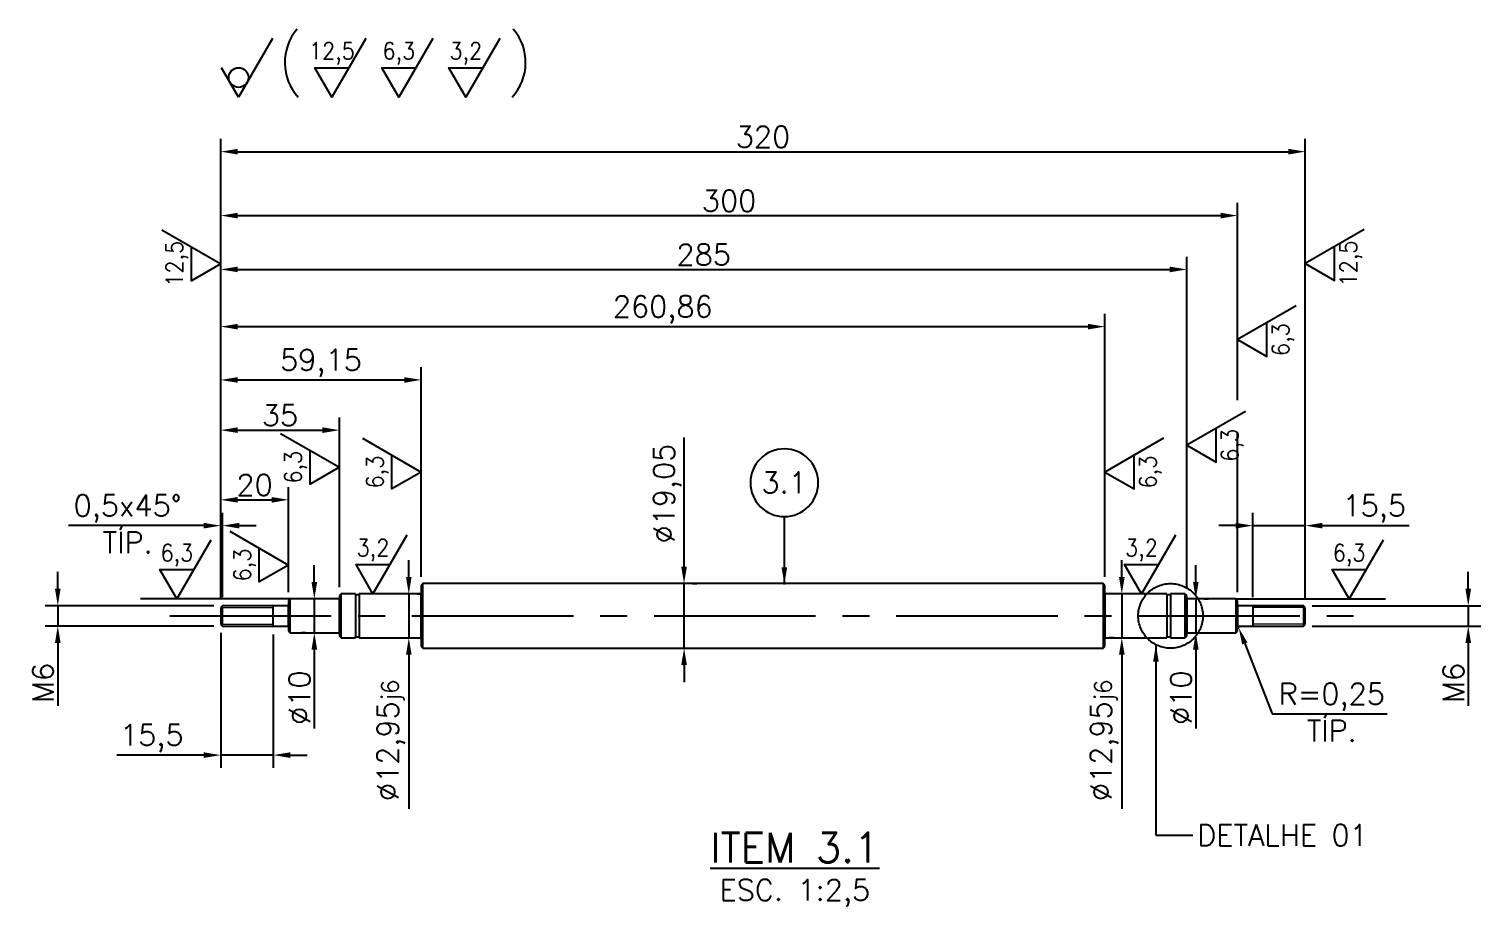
# Model space of a CAD drawing. Header units: metres. Extents: x 0 to 2102, y 0 to 1485.
# Drawn here: x 1098.5 to 1526.9, y 911 to 1170.1 of the extents above; entities that cross this region are included whole.
import ezdxf
from ezdxf.enums import TextEntityAlignment as Align

# ---------------------------------------------------------------- set-up
doc = ezdxf.new("R2010")
doc.units = ezdxf.units.M
doc.header["$LTSCALE"] = 2.5
doc.linetypes.add('CENTER2', pattern=[28.575, 19.05, -3.175, 3.175, -3.175])
doc.linetypes.add('PHANTOM', pattern=[63.5, 31.75, -6.35, 6.35, -6.35, 6.35, -6.35])
for name, color, linetype in [('GSB', 7, 'Continuous'), ('MR80', 3, 'Continuous'), ('SC1', 7, 'CENTER2'), ('SDM', 7, 'Continuous'), ('SL4', 4, 'Continuous'), ('SRE', 2, 'PHANTOM')]:
    doc.layers.add(name, color=color, linetype=linetype)
doc.styles.add('R100', font='simplex.shx', dxfattribs={"height": 2.5})
doc.styles.add('R140', font='simplex.shx', dxfattribs={"height": 3.5})
doc.styles.add('R80', font='simplex.shx', dxfattribs={"height": 2})
doc.styles.add('ROMANS', font='ROMANS.SHX')
doc.dimstyles.new('2.5___1-2.5', dxfattribs={"dimscale": 2.5, "dimtxt": 2.5, "dimasz": 2, "dimexe": 1.5, "dimexo": 1, "dimgap": 0.5, "dimtad": 1, "dimzin": 12, "dimtxsty": 'ROMANS', "dimcen": 0, "dimclrd": 256, "dimclre": 256, "dimclrt": 3, "dimazin": 3, "dimtfac": 1, "dimtmove": 0, "dimatfit": 0, "dimfxl": 1, "dimlwd": -1, "dimlwe": -1, "dimarcsym": 0})
doc.dimstyles.new('2.5___1-2.5$4', dxfattribs={"dimscale": 2.5, "dimtxt": 2.5, "dimasz": 2, "dimexe": 1.5, "dimexo": 1, "dimgap": 0.5, "dimtad": 1, "dimtoh": 1, "dimzin": 12, "dimtxsty": 'ROMANS', "dimcen": 0, "dimclrd": 256, "dimclre": 256, "dimclrt": 3, "dimazin": 3, "dimtfac": 1, "dimtmove": 0, "dimatfit": 0, "dimfxl": 1, "dimlwd": -1, "dimlwe": -1, "dimarcsym": 0})

# ---------------------------------------------------------------- blocks, each defined once
blk = doc.blocks.new('*D84')
at = {"layer": 'Defpoints', "color": 0, "transparency": 16777216}
for p in [(1175.1, 1031.13), (1155.1, 999.33), (1175.1, 1001.38)]:
    blk.add_point(p, dxfattribs=at)
at = {"layer": 'SDM', "transparency": 16777216}
for p, q in [((1155.1, 1001.83), (1155.1, 1034.88)), ((1175.1, 1003.88), (1175.1, 1034.88)), ((1160.1, 1031.13), (1170.1, 1031.13))]:
    blk.add_line(p, q, dxfattribs=at)
for points in [[(1160.1, 1031.96), (1160.1, 1030.29), (1155.1, 1031.13)], [(1170.1, 1031.96), (1170.1, 1030.29), (1175.1, 1031.13)]]:
    blk.add_solid(points, dxfattribs=at)
at = {"layer": 'SDM', "color": 3, "transparency": 16777216, "insert": (1165.1, 1035.5), "char_height": 6.25, "attachment_point": 5, "style": 'ROMANS'}
blk.add_mtext('20', dxfattribs=at)
blk = doc.blocks.new('*D85')
at = {"layer": 'Defpoints', "color": 0, "transparency": 16777216}
for p in [(1190.1, 1051.69), (1190.1, 1002.86), (1155.1, 999.33)]:
    blk.add_point(p, dxfattribs=at)
at = {"layer": 'SDM', "transparency": 16777216}
for p, q in [((1155.1, 1001.83), (1155.1, 1055.44)), ((1190.1, 1005.36), (1190.1, 1055.44)), ((1160.1, 1051.69), (1185.1, 1051.69))]:
    blk.add_line(p, q, dxfattribs=at)
for points in [[(1160.1, 1052.53), (1160.1, 1050.86), (1155.1, 1051.69)], [(1185.1, 1052.53), (1185.1, 1050.86), (1190.1, 1051.69)]]:
    blk.add_solid(points, dxfattribs=at)
at = {"layer": 'SDM', "color": 3, "transparency": 16777216, "insert": (1172.6, 1056.07), "char_height": 6.25, "attachment_point": 5, "style": 'ROMANS'}
blk.add_mtext('35', dxfattribs=at)
blk = doc.blocks.new('*D86')
at = {"layer": 'Defpoints', "color": 0, "transparency": 16777216}
for p in [(1214.24, 1066.51), (1214.24, 1005.91), (1155.1, 999.33)]:
    blk.add_point(p, dxfattribs=at)
at = {"layer": 'SDM', "transparency": 16777216}
for p, q in [((1155.1, 1001.83), (1155.1, 1070.26)), ((1214.24, 1008.41), (1214.24, 1070.26)), ((1160.1, 1066.51), (1209.24, 1066.51))]:
    blk.add_line(p, q, dxfattribs=at)
for points in [[(1160.1, 1067.34), (1160.1, 1065.67), (1155.1, 1066.51)], [(1209.24, 1067.34), (1209.24, 1065.67), (1214.24, 1066.51)]]:
    blk.add_solid(points, dxfattribs=at)
at = {"layer": 'SDM', "color": 3, "transparency": 16777216, "insert": (1184.67, 1071.48), "char_height": 6.25, "attachment_point": 5, "style": 'ROMANS'}
blk.add_mtext('59,15', dxfattribs=at)
blk = doc.blocks.new('*D87')
at = {"layer": 'Defpoints', "color": 0, "transparency": 16777216}
for p in [(1415.95, 1082.24), (1415.95, 1005.91), (1155.1, 999.33)]:
    blk.add_point(p, dxfattribs=at)
at = {"layer": 'SDM', "transparency": 16777216}
for p, q in [((1155.1, 1001.83), (1155.1, 1085.99)), ((1415.95, 1008.41), (1415.95, 1085.99)), ((1160.1, 1082.24), (1410.95, 1082.24))]:
    blk.add_line(p, q, dxfattribs=at)
for points in [[(1160.1, 1083.07), (1160.1, 1081.41), (1155.1, 1082.24)], [(1410.95, 1083.07), (1410.95, 1081.41), (1415.95, 1082.24)]]:
    blk.add_solid(points, dxfattribs=at)
at = {"layer": 'SDM', "color": 3, "transparency": 16777216, "insert": (1285.53, 1087.21), "char_height": 6.25, "attachment_point": 5, "style": 'ROMANS'}
blk.add_mtext('260,86', dxfattribs=at)
blk = doc.blocks.new('*D88')
at = {"layer": 'Defpoints', "color": 0, "transparency": 16777216}
for p in [(1440.1, 1099.12), (1440.1, 1002.86), (1155.1, 999.33)]:
    blk.add_point(p, dxfattribs=at)
at = {"layer": 'SDM', "transparency": 16777216}
for p, q in [((1155.1, 1001.83), (1155.1, 1102.87)), ((1440.1, 1005.36), (1440.1, 1102.87)), ((1160.1, 1099.12), (1435.1, 1099.12))]:
    blk.add_line(p, q, dxfattribs=at)
for points in [[(1160.1, 1099.95), (1160.1, 1098.29), (1155.1, 1099.12)], [(1435.1, 1099.95), (1435.1, 1098.29), (1440.1, 1099.12)]]:
    blk.add_solid(points, dxfattribs=at)
at = {"layer": 'SDM', "color": 3, "transparency": 16777216, "insert": (1297.6, 1103.49), "char_height": 6.25, "attachment_point": 5, "style": 'ROMANS'}
blk.add_mtext('285', dxfattribs=at)
blk = doc.blocks.new('*D89')
at = {"layer": 'Defpoints', "color": 0, "transparency": 16777216}
for p in [(1455.1, 1115.01), (1155.1, 999.33), (1455.1, 1001.38)]:
    blk.add_point(p, dxfattribs=at)
at = {"layer": 'SDM', "transparency": 16777216}
for p, q in [((1155.1, 1001.83), (1155.1, 1118.76)), ((1455.1, 1060.57), (1455.1, 1118.76)), ((1160.1, 1115.01), (1450.1, 1115.01)), ((1455.1, 1003.88), (1455.1, 1051.19))]:
    blk.add_line(p, q, dxfattribs=at)
for points in [[(1160.1, 1115.84), (1160.1, 1114.17), (1155.1, 1115.01)], [(1450.1, 1115.84), (1450.1, 1114.17), (1455.1, 1115.01)]]:
    blk.add_solid(points, dxfattribs=at)
at = {"layer": 'SDM', "color": 3, "transparency": 16777216, "insert": (1305.1, 1119.38), "char_height": 6.25, "attachment_point": 5, "style": 'ROMANS'}
blk.add_mtext('300', dxfattribs=at)
blk = doc.blocks.new('*D90')
at = {"layer": 'Defpoints', "color": 0, "transparency": 16777216}
for p in [(1475.1, 1133.87), (1155.1, 999.33), (1475.1, 999.38)]:
    blk.add_point(p, dxfattribs=at)
at = {"layer": 'SDM', "transparency": 16777216}
for p, q in [((1155.1, 1001.83), (1155.1, 1137.62)), ((1475.1, 1001.88), (1475.1, 1137.62)), ((1160.1, 1133.87), (1470.1, 1133.87))]:
    blk.add_line(p, q, dxfattribs=at)
for points in [[(1160.1, 1134.7), (1160.1, 1133.04), (1155.1, 1133.87)], [(1470.1, 1134.7), (1470.1, 1133.04), (1475.1, 1133.87)]]:
    blk.add_solid(points, dxfattribs=at)
at = {"layer": 'SDM', "color": 3, "transparency": 16777216, "insert": (1315.1, 1138.25), "char_height": 6.25, "attachment_point": 5, "style": 'ROMANS'}
blk.add_mtext('320', dxfattribs=at)
blk = doc.blocks.new('*D91')
at = {"layer": 'Defpoints', "color": 0, "transparency": 16777216}
for p in [(1155.1, 994.38), (1170.6, 993.88), (1155.1, 955.79)]:
    blk.add_point(p, dxfattribs=at)
at = {"layer": 'SDM', "transparency": 16777216}
for p, q in [((1155.1, 991.88), (1155.1, 952.04)), ((1170.6, 991.38), (1170.6, 952.04)), ((1150.1, 955.79), (1124.45, 955.79)), ((1170.6, 955.79), (1155.1, 955.79)), ((1175.6, 955.79), (1180.6, 955.79))]:
    blk.add_line(p, q, dxfattribs=at)
for points in [[(1150.1, 956.62), (1150.1, 954.96), (1155.1, 955.79)], [(1175.6, 956.62), (1175.6, 954.96), (1170.6, 955.79)]]:
    blk.add_solid(points, dxfattribs=at)
at = {"layer": 'SDM', "color": 3, "transparency": 16777216, "insert": (1134.77, 960.76), "char_height": 6.25, "attachment_point": 5, "style": 'ROMANS'}
blk.add_mtext('15,5', dxfattribs=at)
blk = doc.blocks.new('*D92')
at = {"layer": 'Defpoints', "color": 0, "transparency": 16777216}
for p in [(1155.6, 999.88), (1107.03, 993.88), (1155.6, 993.88)]:
    blk.add_point(p, dxfattribs=at)
at = {"layer": 'SDM', "transparency": 16777216}
for p, q in [((1107.03, 1004.88), (1107.03, 1009.88)), ((1153.1, 999.88), (1103.28, 999.88)), ((1107.03, 999.88), (1107.03, 993.88)), ((1153.1, 993.88), (1103.28, 993.88)), ((1107.03, 988.88), (1107.03, 970.37))]:
    blk.add_line(p, q, dxfattribs=at)
for points in [[(1106.19, 1004.88), (1107.86, 1004.88), (1107.03, 999.88)], [(1106.19, 988.88), (1107.86, 988.88), (1107.03, 993.88)]]:
    blk.add_solid(points, dxfattribs=at)
at = {"layer": 'SDM', "color": 3, "transparency": 16777216, "insert": (1102.65, 977.13), "char_height": 6.25, "attachment_point": 5, "rotation": 90, "style": 'ROMANS'}
blk.add_mtext('M6', dxfattribs=at)
blk = doc.blocks.new('*D93')
at = {"layer": 'Defpoints', "color": 0, "transparency": 16777216}
for p in [(1475.1, 1023.51), (1459.6, 999.88), (1475.1, 999.38)]:
    blk.add_point(p, dxfattribs=at)
at = {"layer": 'SDM', "transparency": 16777216}
for p, q in [((1459.6, 1002.38), (1459.6, 1027.26)), ((1475.1, 1001.88), (1475.1, 1027.26)), ((1454.6, 1023.51), (1449.6, 1023.51)), ((1459.6, 1023.51), (1475.1, 1023.51)), ((1480.1, 1023.51), (1505.75, 1023.51))]:
    blk.add_line(p, q, dxfattribs=at)
for points in [[(1454.6, 1024.34), (1454.6, 1022.68), (1459.6, 1023.51)], [(1480.1, 1024.34), (1480.1, 1022.68), (1475.1, 1023.51)]]:
    blk.add_solid(points, dxfattribs=at)
at = {"layer": 'SDM', "color": 3, "transparency": 16777216, "insert": (1495.43, 1028.48), "char_height": 6.25, "attachment_point": 5, "style": 'ROMANS'}
blk.add_mtext('15,5', dxfattribs=at)
blk = doc.blocks.new('*D94')
at = {"layer": 'Defpoints', "color": 0, "transparency": 16777216}
for p in [(1474.6, 999.88), (1474.6, 993.88), (1523.17, 993.88)]:
    blk.add_point(p, dxfattribs=at)
at = {"layer": 'SDM', "transparency": 16777216}
for p, q in [((1523.17, 1004.88), (1523.17, 1009.88)), ((1477.1, 999.88), (1526.92, 999.88)), ((1523.17, 999.88), (1523.17, 993.88)), ((1477.1, 993.88), (1526.92, 993.88)), ((1523.17, 988.88), (1523.17, 970.37))]:
    blk.add_line(p, q, dxfattribs=at)
for points in [[(1522.34, 1004.88), (1524.01, 1004.88), (1523.17, 999.88)], [(1522.34, 988.88), (1524.01, 988.88), (1523.17, 993.88)]]:
    blk.add_solid(points, dxfattribs=at)
at = {"layer": 'SDM', "color": 3, "transparency": 16777216, "insert": (1518.8, 977.13), "char_height": 6.25, "attachment_point": 5, "rotation": 90, "style": 'ROMANS'}
blk.add_mtext('M6', dxfattribs=at)
blk = doc.blocks.new('*D95')
at = {"layer": 'Defpoints', "color": 0, "transparency": 16777216}
for p in [(1291.81, 1006.41), (1291.81, 1006.41), (1291.81, 987.36)]:
    blk.add_point(p, dxfattribs=at)
at = {"layer": 'SDM', "transparency": 16777216}
for p, q in [((1291.81, 1011.41), (1291.81, 1049.56)), ((1291.81, 987.36), (1291.81, 1006.41)), ((1294.31, 1006.41), (1295.56, 1006.41)), ((1294.31, 987.36), (1295.56, 987.36)), ((1291.81, 982.36), (1291.81, 977.36))]:
    blk.add_line(p, q, dxfattribs=at)
for points in [[(1290.97, 1011.41), (1292.64, 1011.41), (1291.81, 1006.41)], [(1290.97, 982.36), (1292.64, 982.36), (1291.81, 987.36)]]:
    blk.add_solid(points, dxfattribs=at)
at = {"layer": 'SDM', "color": 3, "transparency": 16777216, "insert": (1286.84, 1032.98), "char_height": 6.25, "attachment_point": 5, "rotation": 90, "style": 'ROMANS'}
blk.add_mtext('%%C19,05', dxfattribs=at)
blk = doc.blocks.new('ITEM')
at = {"layer": 'GSB'}
blk.add_circle((0, 0), 4, dxfattribs=at)
blk = doc.blocks.new('*D96')
at = {"layer": 'Defpoints', "color": 0, "transparency": 16777216}
for p in [(1210.59, 1003.36), (1210.59, 1003.36), (1210.59, 990.41)]:
    blk.add_point(p, dxfattribs=at)
at = {"layer": 'SDM', "transparency": 16777216}
for p, q in [((1210.59, 1008.36), (1210.59, 1013.36)), ((1210.59, 1003.36), (1210.59, 990.41)), ((1213.09, 1003.36), (1214.34, 1003.36)), ((1213.09, 990.41), (1214.34, 990.41)), ((1210.59, 985.41), (1210.59, 939.93))]:
    blk.add_line(p, q, dxfattribs=at)
for points in [[(1209.76, 1008.36), (1211.43, 1008.36), (1210.59, 1003.36)], [(1209.76, 985.41), (1211.43, 985.41), (1210.59, 990.41)]]:
    blk.add_solid(points, dxfattribs=at)
at = {"layer": 'SDM', "color": 3, "transparency": 16777216, "insert": (1205.38, 960.17), "char_height": 6.25, "attachment_point": 5, "rotation": 90, "style": 'ROMANS'}
blk.add_mtext('%%C12,95{\\H0.8x;\\C2;j6}', dxfattribs=at)
blk = doc.blocks.new('*D97')
at = {"layer": 'Defpoints', "color": 0, "transparency": 16777216}
for p in [(1420.96, 1003.36), (1420.96, 1003.36), (1420.96, 990.41)]:
    blk.add_point(p, dxfattribs=at)
at = {"layer": 'SDM', "transparency": 16777216}
for p, q in [((1420.96, 1008.36), (1420.96, 1013.36)), ((1418.46, 1003.36), (1417.21, 1003.36)), ((1420.96, 1003.36), (1420.96, 990.41)), ((1418.46, 990.41), (1417.21, 990.41)), ((1420.96, 985.41), (1420.96, 939.93))]:
    blk.add_line(p, q, dxfattribs=at)
for points in [[(1420.13, 1008.36), (1421.8, 1008.36), (1420.96, 1003.36)], [(1420.13, 985.41), (1421.8, 985.41), (1420.96, 990.41)]]:
    blk.add_solid(points, dxfattribs=at)
at = {"layer": 'SDM', "color": 3, "transparency": 16777216, "insert": (1415.76, 960.17), "char_height": 6.25, "attachment_point": 5, "rotation": 90, "style": 'ROMANS'}
blk.add_mtext('%%C12,95{\\H0.8x;\\C2;j6}', dxfattribs=at)
blk = doc.blocks.new('ROUGHNESS (INDICATION)')
blk.add_lwpolyline([(4, 6.93), (0, 0), (-2, 3.46), (2, 3.46)])
at = {"layer": 'MR80', "style": 'R80', "width": 0.9}
blk.add_attdef('ROUGHNESS', text='', height=2, dxfattribs=at).set_placement((0, 5.46), align=Align.MIDDLE_CENTER)
blk = doc.blocks.new('*D98')
at = {"layer": 'Defpoints', "color": 0, "transparency": 16777216}
for p in [(1155.1, 1023.51), (1155.1, 999.38), (1155.6, 999.88)]:
    blk.add_point(p, dxfattribs=at)
at = {"layer": 'SDM', "transparency": 16777216}
for p, q in [((1155.1, 1001.88), (1155.1, 1027.26)), ((1155.6, 1002.38), (1155.6, 1027.26)), ((1150.1, 1023.51), (1110.16, 1023.51)), ((1155.6, 1023.51), (1155.1, 1023.51)), ((1160.6, 1023.51), (1165.6, 1023.51))]:
    blk.add_line(p, q, dxfattribs=at)
for points in [[(1150.1, 1024.34), (1150.1, 1022.68), (1155.1, 1023.51)], [(1160.6, 1024.34), (1160.6, 1022.68), (1155.6, 1023.51)]]:
    blk.add_solid(points, dxfattribs=at)
at = {"layer": 'SDM', "color": 3, "transparency": 16777216, "char_height": 6.25, "attachment_point": 5, "style": 'ROMANS'}
for s, insert in [('0,5x45%%D', (1127.63, 1028.48)), ('TÍP.', (1127.63, 1018.54))]:
    blk.add_mtext(s, dxfattribs=dict(at, insert=insert))
blk = doc.blocks.new('*D99')
at = {"layer": 'Defpoints', "color": 0, "transparency": 16777216}
for p in [(1455.35, 993.63), (1455.44, 993.4)]:
    blk.add_point(p, dxfattribs=at)
at = {"layer": 'SDM', "transparency": 16777216}
for p, q in [((1455.35, 993.63), (1455.44, 993.4)), ((1457.24, 988.74), (1465.29, 967.94)), ((1465.29, 967.94), (1499.28, 967.94))]:
    blk.add_line(p, q, dxfattribs=at)
blk.add_arc((1455.35, 993.63), 0.25, 180, 291.1529, dxfattribs=at)
blk.add_solid([(1458.02, 989.04), (1456.47, 988.44), (1455.44, 993.4)], dxfattribs=at)
at = {"layer": 'SDM', "color": 3, "transparency": 16777216, "char_height": 6.25, "attachment_point": 5, "style": 'ROMANS'}
for s, insert in [('R=0,25', (1482.91, 972.91)), ('TÍP.', (1482.91, 962.97))]:
    blk.add_mtext(s, dxfattribs=dict(at, insert=insert))
blk = doc.blocks.new('*D100')
at = {"layer": 'Defpoints', "color": 0, "transparency": 16777216}
for p in [(1442.79, 1001.88), (1442.79, 991.88), (1442.79, 991.88)]:
    blk.add_point(p, dxfattribs=at)
at = {"layer": 'SDM', "transparency": 16777216}
for p, q in [((1442.79, 1006.88), (1442.79, 1011.88)), ((1442.79, 1001.88), (1442.79, 991.88)), ((1445.29, 1001.88), (1446.54, 1001.88)), ((1445.29, 991.88), (1446.54, 991.88)), ((1442.79, 986.88), (1442.79, 963.61))]:
    blk.add_line(p, q, dxfattribs=at)
for points in [[(1441.96, 1006.88), (1443.62, 1006.88), (1442.79, 1001.88)], [(1441.96, 986.88), (1443.62, 986.88), (1442.79, 991.88)]]:
    blk.add_solid(points, dxfattribs=at)
at = {"layer": 'SDM', "color": 3, "transparency": 16777216, "insert": (1438.41, 972.75), "char_height": 6.25, "attachment_point": 5, "rotation": 90, "style": 'ROMANS'}
blk.add_mtext('%%C10', dxfattribs=at)
blk = doc.blocks.new('*D101')
at = {"layer": 'Defpoints', "color": 0, "transparency": 16777216}
for p in [(1182.72, 1001.88), (1182.72, 991.88), (1182.72, 991.88)]:
    blk.add_point(p, dxfattribs=at)
at = {"layer": 'SDM', "transparency": 16777216}
for p, q in [((1182.72, 1006.88), (1182.72, 1011.88)), ((1180.22, 1001.88), (1178.97, 1001.88)), ((1182.72, 1001.88), (1182.72, 991.88)), ((1180.22, 991.88), (1178.97, 991.88)), ((1182.72, 986.88), (1182.72, 963.61))]:
    blk.add_line(p, q, dxfattribs=at)
for points in [[(1181.89, 1006.88), (1183.56, 1006.88), (1182.72, 1001.88)], [(1181.89, 986.88), (1183.56, 986.88), (1182.72, 991.88)]]:
    blk.add_solid(points, dxfattribs=at)
at = {"layer": 'SDM', "color": 3, "transparency": 16777216, "insert": (1178.35, 972.75), "char_height": 6.25, "attachment_point": 5, "rotation": 90, "style": 'ROMANS'}
blk.add_mtext('%%C10', dxfattribs=at)
blk = doc.blocks.new('A$Cb5e2482d')
for p, q in [((15, 17.32), (5, 0)), ((5, 0), (0, 8.66))]:
    blk.add_line(p, q)
at = {"layer": 'SDM'}
blk.add_circle((5, 5.77), 2.89, dxfattribs=at)
blk = doc.blocks.new('CORTE')
at = {"layer": 'GSB', "color": 4, "style": 'R140'}
blk.add_attdef('%%UCORTE', text='', height=3.5, dxfattribs=at).set_placement((-0.25, 2.38), align=Align.MIDDLE_CENTER)
at = {"layer": 'GSB', "color": 3, "style": 'R100'}
blk.add_attdef('ESC.', text='', height=2.5, dxfattribs=at).set_placement((-0.25, -2.62), align=Align.MIDDLE_CENTER)

msp = doc.modelspace()

# ---------------------------------------------------------------- linework, layer by layer
at = {"layer": 'GSB', "color": 7, "ltscale": 0.02}
for centre, start, end in [((1189.114, 1160.216), 139.37292, 222.62574), ((1229.948, 1160.216), 317.37426, 40.62708)]:
    msp.add_arc(centre, 15.121, start, end, dxfattribs=at)
at = {"layer": 'SC1'}
msp.add_line((1140.1, 996.882), (1490.1, 996.882), dxfattribs=at)
at = {"layer": 'SDM'}
for p, q in [((1175.6, 1001.882), (1131.481, 1001.882)), ((1454.6, 1001.882), (1498.718, 1001.882))]:
    msp.add_line(p, q, dxfattribs=at)
at = {"layer": 'SDM', "color": 7, "linetype": 'Continuous', "lineweight": 18}
for p, q in [((1155.1, 999.328), (1170.6, 999.328)), ((1475.1, 999.328), (1459.6, 999.328)), ((1155.1, 994.437), (1170.6, 994.437)), ((1475.1, 994.437), (1459.6, 994.437))]:
    msp.add_line(p, q, dxfattribs=at)
at = {"layer": 'SDM', "color": 7, "linetype": 'Continuous', "lineweight": 25}
for p, q in [((1170.6, 993.882), (1170.6, 999.882)), ((1459.6, 999.882), (1459.6, 993.882))]:
    msp.add_line(p, q, dxfattribs=at)
at = {"layer": 'SL4'}
for p, q in [((1190.6, 1003.357), (1190.1, 1002.857)), ((1190.1, 1002.857), (1190.1, 1002.132)), ((1194.855, 1003.357), (1190.6, 1003.357)), ((1190.6, 990.407), (1190.6, 1003.357)), ((1194.855, 1003.082), (1194.855, 1003.357)), ((1195.955, 1003.082), (1194.855, 1003.082)), ((1194.855, 1003.082), (1194.855, 990.682)), ((1213.995, 1003.357), (1195.955, 1003.357)), ((1195.955, 1003.357), (1195.955, 1003.082)), ((1195.955, 1003.082), (1195.955, 990.682)), ((1214.745, 1006.407), (1214.245, 1005.907)), ((1214.245, 1005.907), (1214.245, 1003.607)), ((1214.245, 990.157), (1214.245, 1003.607)), ((1415.455, 1006.407), (1214.745, 1006.407)), ((1214.745, 987.357), (1214.745, 1006.407)), ((1415.955, 1005.907), (1415.455, 1006.407)), ((1415.455, 1006.407), (1415.455, 987.357)), ((1415.955, 1003.607), (1415.955, 1005.907)), ((1415.955, 1003.607), (1415.955, 990.157)), ((1434.245, 1003.357), (1416.205, 1003.357)), ((1434.245, 1003.082), (1434.245, 1003.357)), ((1435.345, 1003.082), (1434.245, 1003.082)), ((1434.245, 1003.082), (1434.245, 990.682)), ((1439.6, 1003.357), (1435.345, 1003.357)), ((1435.345, 1003.357), (1435.345, 1003.082)), ((1435.345, 1003.082), (1435.345, 990.682)), ((1440.1, 1002.857), (1439.6, 1003.357)), ((1439.6, 1003.357), (1439.6, 990.407)), ((1440.1, 1002.132), (1440.1, 1002.857)), ((1155.6, 999.882), (1155.1, 999.382)), ((1155.1, 999.382), (1155.1, 994.382)), ((1174.85, 999.882), (1155.6, 999.882)), ((1155.6, 993.882), (1155.6, 999.882)), ((1175.6, 1001.882), (1175.1, 1001.382)), ((1175.1, 1001.382), (1175.1, 1000.132)), ((1175.1, 993.632), (1175.1, 1000.132)), ((1189.85, 1001.882), (1175.6, 1001.882)), ((1175.6, 991.882), (1175.6, 1001.882)), ((1190.1, 991.632), (1190.1, 1002.132)), ((1440.1, 1002.132), (1440.1, 991.632)), ((1454.6, 1001.882), (1440.35, 1001.882)), ((1455.1, 1001.382), (1454.6, 1001.882)), ((1454.6, 1001.882), (1454.6, 991.882)), ((1455.1, 1000.132), (1455.1, 1001.382)), ((1455.1, 1000.132), (1455.1, 993.632)), ((1474.6, 999.882), (1455.35, 999.882)), ((1475.1, 999.382), (1474.6, 999.882)), ((1474.6, 999.882), (1474.6, 993.882)), ((1475.1, 994.382), (1475.1, 999.382)), ((1155.1, 994.382), (1155.6, 993.882)), ((1155.6, 993.882), (1174.85, 993.882)), ((1455.35, 993.882), (1474.6, 993.882)), ((1474.6, 993.882), (1475.1, 994.382)), ((1175.1, 993.632), (1175.1, 992.382)), ((1175.1, 992.382), (1175.6, 991.882)), ((1175.6, 991.882), (1189.85, 991.882)), ((1190.1, 991.632), (1190.1, 990.907)), ((1190.1, 990.907), (1190.6, 990.407)), ((1190.6, 990.407), (1194.855, 990.407)), ((1194.855, 990.682), (1195.955, 990.682)), ((1194.855, 990.407), (1194.855, 990.682)), ((1195.955, 990.682), (1195.955, 990.407)), ((1195.955, 990.407), (1213.995, 990.407)), ((1214.245, 990.157), (1214.245, 987.857)), ((1415.955, 987.857), (1415.955, 990.157)), ((1416.205, 990.407), (1434.245, 990.407)), ((1434.245, 990.682), (1435.345, 990.682)), ((1434.245, 990.407), (1434.245, 990.682)), ((1435.345, 990.682), (1435.345, 990.407)), ((1435.345, 990.407), (1439.6, 990.407)), ((1439.6, 990.407), (1440.1, 990.907)), ((1440.1, 990.907), (1440.1, 991.632)), ((1440.35, 991.882), (1454.6, 991.882)), ((1454.6, 991.882), (1455.1, 992.382)), ((1455.1, 992.382), (1455.1, 993.632)), ((1214.245, 987.857), (1214.745, 987.357)), ((1214.745, 987.357), (1415.455, 987.357)), ((1415.455, 987.357), (1415.955, 987.857))]:
    msp.add_line(p, q, dxfattribs=at)
for centre, start, end in [((1213.995, 1003.607), 270, 0), ((1416.205, 1003.607), 180, 270), ((1174.85, 1000.132), 270, 0), ((1189.85, 1002.132), 270, 0), ((1440.35, 1002.132), 180, 270), ((1455.35, 1000.132), 180, 270), ((1174.85, 993.632), 0, 90), ((1455.35, 993.632), 90, 180), ((1189.85, 991.632), 0, 90), ((1213.995, 990.157), 0, 90), ((1416.205, 990.157), 90, 180), ((1440.35, 991.632), 90, 180)]:
    msp.add_arc(centre, 0.25, start, end, dxfattribs=at)
at = {"layer": 'SRE'}
msp.add_circle((1435.345, 996.882), 9.536, dxfattribs=at)

# ---------------------------------------------------------------- block references
at = {"layer": 'GSB'}
msp.add_blockref('A$Cb5e2482d', (1155.375, 1149.976), dxfattribs=at)
for name, p, xscale, yscale, zscale, values in [('ROUGHNESS (INDICATION)', (1187.91, 1149.976), 2.499999999999972, 2.499999999999972, 2.499999999999972, {'ROUGHNESS': '12,5'}), ('ROUGHNESS (INDICATION)', (1207.662, 1149.976), 2.499999999999972, 2.499999999999972, 2.499999999999972, {'ROUGHNESS': '6,3'}), ('ROUGHNESS (INDICATION)', (1227.415, 1149.976), 2.499999999999972, 2.499999999999972, 2.499999999999972, {'ROUGHNESS': '3,2'}), ('ROUGHNESS (INDICATION)', (1200.029, 1003.357), 2.499999999999972, 2.499999999999972, 2.499999999999972, {'ROUGHNESS': '3,2'}), ('ROUGHNESS (INDICATION)', (1426.77, 1003.357), 2.499999999999972, 2.499999999999972, 2.499999999999972, {'ROUGHNESS': '3,2'}), ('ROUGHNESS (INDICATION)', (1142.176, 1001.882), 2.499999999999972, 2.499999999999972, 2.499999999999972, {'ROUGHNESS': '6,3'}), ('ROUGHNESS (INDICATION)', (1488.023, 1001.882), 2.499999999999972, 2.499999999999972, 2.499999999999972, {'ROUGHNESS': '6,3'}), ('CORTE', (1325.11, 922.559), 2.5, 2.5, 2.5, {'%%UCORTE': '%%uITEM 3.1', 'ESC.': 'ESC. 1:2,5'})]:
    msp.add_blockref(name, p, dxfattribs=dict(at, xscale=xscale, yscale=yscale, zscale=zscale)).add_auto_attribs(values)
at = {"layer": 'GSB', "xscale": 2.499999999999972, "yscale": 2.499999999999972, "zscale": 2.499999999999972}
for p, rotation, values in [((1155.1, 1100.8), 90, {'ROUGHNESS': '12,5'}), ((1155.1, 1100.8), 90, {'ROUGHNESS': '12,5'}), ((1190.1, 1040.746), 89.99999999999999, {'ROUGHNESS': '6,3'}), ((1214.245, 1039.331), 89.99999999999999, {'ROUGHNESS': '6,3'}), ((1175.1, 1011.893), 89.99999999999999, {'ROUGHNESS': '6,3'})]:
    msp.add_blockref('ROUGHNESS (INDICATION)', p, dxfattribs=dict(at, rotation=rotation)).add_auto_attribs(values)
at = {"layer": 'GSB'}
ref = msp.add_blockref('ROUGHNESS (INDICATION)', (1475.1, 1100.873), dxfattribs=dict(at, xscale=-2.499999999999972, yscale=2.499999999999972, zscale=2.499999999999972, rotation=270))
ref.add_attrib('ROUGHNESS', '12,5', dxfattribs={"layer": 'MR80', "height": 5, "rotation": 90, "style": 'R80', "width": 0.9}).set_placement((1487.808, 1100.873), align=Align.MIDDLE_CENTER)
ref = msp.add_blockref('ROUGHNESS (INDICATION)', (1455.1, 1078.4), dxfattribs=dict(at, xscale=-2.499999999999972, yscale=2.499999999999972, zscale=2.499999999999972, rotation=270))
ref.add_attrib('ROUGHNESS', '6,3', dxfattribs={"layer": 'MR80', "height": 5, "rotation": 90, "style": 'R80', "width": 0.9}).set_placement((1467.808, 1078.4), align=Align.MIDDLE_CENTER)
ref = msp.add_blockref('ROUGHNESS (INDICATION)', (1440.1, 1047.219), dxfattribs=dict(at, xscale=-2.499999999999972, yscale=2.499999999999972, zscale=2.499999999999972, rotation=270))
ref.add_attrib('ROUGHNESS', '6,3', dxfattribs={"layer": 'MR80', "height": 5, "rotation": 90, "style": 'R80', "width": 0.9}).set_placement((1452.808, 1047.219), align=Align.MIDDLE_CENTER)
ref = msp.add_blockref('ITEM', (1321.4, 1036.168), dxfattribs=dict(at, xscale=-2.5, yscale=2.5, zscale=2.5, rotation=180))
ref.add_attrib('1', '3.1', dxfattribs={"color": 3, "height": 6.25, "style": 'R100'}).set_placement((1321.315, 1036.221), align=Align.MIDDLE_CENTER)
ref = msp.add_blockref('ROUGHNESS (INDICATION)', (1415.955, 1039.331), dxfattribs=dict(at, xscale=-2.499999999999972, yscale=2.499999999999972, zscale=2.499999999999972, rotation=270))
ref.add_attrib('ROUGHNESS', '6,3', dxfattribs={"layer": 'MR80', "height": 5, "rotation": 90, "style": 'R80', "width": 0.9}).set_placement((1428.663, 1039.331), align=Align.MIDDLE_CENTER)

# ---------------------------------------------------------------- texts
at = {"layer": 'SDM', "color": 3, "insert": (1443.182, 935.272), "char_height": 6.25, "attachment_point": 1, "style": 'ROMANS'}
msp.add_mtext('DETALHE 01', dxfattribs=at)

# ---------------------------------------------------------------- dimensions: what is measured, and where the dimension line sits
at = {"layer": 'SDM'}
for base, p1, p2, picture, middle in [((1475.1, 1133.871), (1155.1, 999.328), (1475.1, 999.382), '*D90', (1315.1, 1133.871)), ((1455.1, 1115.005), (1155.1, 999.328), (1455.1, 1001.382), '*D89', (1305.1, 1115.005)), ((1440.1, 1099.119), (1155.1, 999.328), (1440.1, 1002.857), '*D88', (1297.6, 1099.119)), ((1415.954871005, 1082.239500869), (1155.099871005, 999.327883044), (1415.954871005, 1005.907383044), '*D87', (1285.527371005, 1082.239500869)), ((1214.244871005, 1066.505124106), (1155.099871005, 999.327883044), (1214.244871005, 1005.907383044), '*D86', (1184.672371005, 1066.505124106)), ((1190.1, 1051.693), (1155.1, 999.328), (1190.1, 1002.857), '*D85', (1172.6, 1051.693)), ((1175.1, 1031.128), (1155.1, 999.328), (1175.1, 1001.382), '*D84', (1165.1, 1031.128))]:
    dim = msp.add_linear_dim(base=base, p1=p1, p2=p2, dimstyle='2.5___1-2.5', dxfattribs=at)
    dim.commit()
    dim.dimension.update_dxf_attribs({"geometry": picture, "text_midpoint": middle, "dimtype": 160})
for base, p1, p2, angle, text, picture, middle in [((1291.807, 1006.407), (1291.807, 987.357), (1291.807, 1006.407), 90, '%%C<>', '*D95', (1286.837, 1032.985)), ((1155.1, 1023.511), (1155.6, 999.882), (1155.1, 999.382), 180, '0<>x45%%D\\XTÍP.', '*D98', (1127.63, 1023.511)), ((1182.725, 991.882), (1182.725, 1001.882), (1182.725, 991.882), 90, '%%C<>', '*D101', (1178.35, 972.745)), ((1442.79, 991.882), (1442.79, 1001.882), (1442.79, 991.882), 90, '%%C<>', '*D100', (1438.415, 972.745)), ((1107.026, 993.882), (1155.6, 999.882), (1155.6, 993.882), 90, 'M<>', '*D92', (1102.651, 977.126)), ((1523.173, 993.882), (1474.6, 999.882), (1474.6, 993.882), 90, 'M<>', '*D94', (1518.798, 977.126))]:
    dim = msp.add_linear_dim(base=base, p1=p1, p2=p2, angle=angle, text=text, dimstyle='2.5___1-2.5', dxfattribs=at)
    dim.commit()
    dim.dimension.update_dxf_attribs({"geometry": picture, "text_midpoint": middle})
dim = msp.add_linear_dim(base=(1475.1, 1023.511), p1=(1459.6, 999.882), p2=(1475.1, 999.382), angle=180, dimstyle='2.5___1-2.5', dxfattribs=at)
dim.commit()
dim.dimension.update_dxf_attribs({"geometry": '*D93', "text_midpoint": (1495.427, 1023.511), "dimtype": 160})
for base, p1, p2, picture, middle in [((1210.592, 1003.357), (1210.592, 990.407), (1210.592, 1003.357), '*D96', (1210.592, 960.169)), ((1420.964, 1003.357), (1420.964, 990.407), (1420.964, 1003.357), '*D97', (1420.964, 960.169))]:
    dim = msp.add_linear_dim(base=base, p1=p1, p2=p2, angle=90, text='%%C<>{\\H0.8x;\\C2;j6}', dimstyle='2.5___1-2.5', dxfattribs=at)
    dim.commit()
    dim.dimension.update_dxf_attribs({"geometry": picture, "text_midpoint": middle, "dimtype": 160})
dim = msp.add_linear_dim(base=(1155.1, 955.791), p1=(1170.6, 993.882), p2=(1155.1, 994.382), dimstyle='2.5___1-2.5', dxfattribs=at)
dim.commit()
dim.dimension.update_dxf_attribs({"geometry": '*D91', "text_midpoint": (1134.772, 960.761)})
dim = msp.add_radius_dim(center=(1455.35, 993.632), mpoint=(1455.44, 993.399), text='R=0,25\\XTÍP.', dimstyle='2.5___1-2.5$4', override={"dimpost": 'R=<>'}, dxfattribs=at)
dim.commit()
dim.dimension.update_dxf_attribs({"geometry": '*D99', "text_midpoint": (1482.91, 967.941), "dimtype": 164})

# ---------------------------------------------------------------- leaders
msp.add_leader([(1321.4, 1006.19), (1321.4, 1026.168)], dimstyle='2.5___1-2.5', override={"dimgap": 0.5, "dimtad": 0}, dxfattribs=at)
at = {"layer": 'SDM', "annotation_type": 0, "has_hookline": 1, "hookline_direction": 0, "text_width": 53.571}
msp.add_leader([(1431.02, 988.384), (1431.02, 932.147), (1441.932, 932.147)], dimstyle='2.5___1-2.5', override={"dimgap": 0.5, "dimtad": 0}, dxfattribs=at)

doc.saveas('drawing.dxf')
